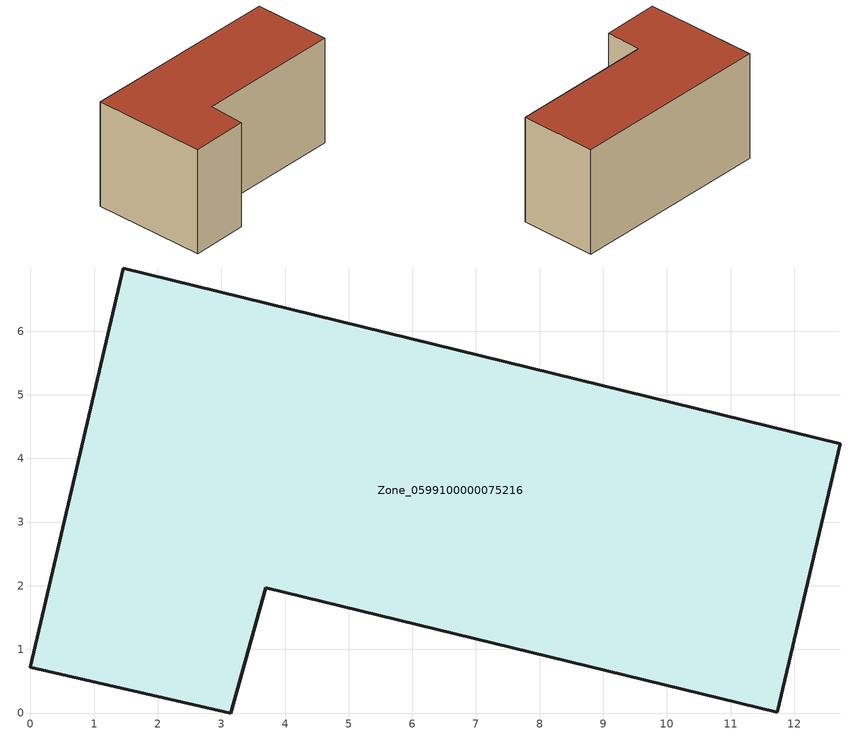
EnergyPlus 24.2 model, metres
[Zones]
Zone_0599100000075216
 floor ground (C_G): 1.46,6.99 12.72,4.23 11.73,0.01 3.7,1.97 3.15,0 0,0.72 z0
 wall outside (C_F): 12.72,4.23 1.46,6.99 0,0.72 3.15,0 3.7,1.97 11.73,0.01 12.72,4.23 z0:6.17
 roof outside (C_R): 1.46,6.99 0,0.72 3.15,0 3.7,1.97 11.73,0.01 12.72,4.23 z6.17
[BUILDING]
Pand.0599100000075216: North Axis=0; Terrain=City; Loads Convergence Tolerance Value=0.04; Temperature Convergence Tolerance Value=0.4; Solar Distribution=FullExterior; Maximum Number of Warmup Days=25; Minimum Number of Warmup Days=1
[Site:Location]
Rotterdam.The.Hague.AP_ZH_NLD Design_Conditions: Latitude=51.96; Longitude=4.45; Time Zone=1; Elevation=-4.5
[SITE:GROUNDTEMPERATURE:BUILDINGSURFACE]
18, 18, 18, 18, 18, 18, 18, 18, 18, 18, 18, 18
[MATERIAL] Thermal Absorptance=0.9; Solar Absorptance=0.7; Visible Absorptance=0.7
Name | Roughness | Thickness | Conductivity | Density | Specific Heat
G.TC.1946 | MediumSmooth | 0.15 | 1 | 540 | 1210
F.TC.1946 | Rough | 0.3 | 0.857143 | 1920 | 840
R.TC.1946 | MediumRough | 0.2 | 0.909091 | 1500 | 1000
[CONSTRUCTION]
C_G: G.TC.1946
C_F: F.TC.1946
C_R: R.TC.1946
[ZONE]
Zone_0599100000075216: Type=1; Multiplier=1; Ceiling Height=Autocalculate; Volume=Autocalculate; Floor Area=autocalculate; Part of Total Floor Area=Yes
[ZONEINFILTRATION:DESIGNFLOWRATE]
Infil_Zone_0599100000075216: Zone or ZoneList or Space or SpaceList=Zone_0599100000075216; Schedule=AlwaysOn; Design Flow Rate Calculation Method=Flow/Area; Flow Rate per Floor Area=0.003; Constant Term Coefficient=1; Temperature Term Coefficient=0; Velocity Term Coefficient=0; Velocity Squared Term Coefficient=0
[HVACTEMPLATE:ZONE:IDEALLOADSAIRSYSTEM]
Zone_0599100000075216: Maximum Heating Supply Air Temperature=50; Minimum Cooling Supply Air Temperature=13; Maximum Heating Supply Air Humidity Ratio=0.0156; Minimum Cooling Supply Air Humidity Ratio=0.0077; Heating Limit=NoLimit; Cooling Limit=NoLimit; Dehumidification Control Type=ConstantSensibleHeatRatio; Cooling Sensible Heat Ratio=0.7; Dehumidification Setpoint=60; Humidification Control Type=None; Humidification Setpoint=30; Outdoor Air Method=None; Outdoor Air Flow Rate per Person=0.00944; Outdoor Air Flow Rate per Zone Floor Area=0; Outdoor Air Flow Rate per Zone=0; Demand Controlled Ventilation Type=None; Outdoor Air Economizer Type=NoEconomizer; Heat Recovery Type=None; Sensible Heat Recovery Effectiveness=0.7; Latent Heat Recovery Effectiveness=0.65
[ZONECONTROL:THERMOSTAT]
ThermostatControl_Zone_0599100000075216: Zone or ZoneList=Zone_0599100000075216; Control Type Schedule=DualSetpointControlType; Control 1=Thermostat_Zone_0599100000075216; Temperature Difference Between Cutout And Setpoint=0
[THERMOSTATSETPOINT:DUALSETPOINT]
Thermostat_Zone_0599100000075216: Heating Setpoint Temperature Schedule=HeatingSetpoint_Zone_0599100000075216; Cooling Setpoint Temperature Schedule=CoolingSetpoint_Zone_0599100000075216
[SCHEDULE:COMPACT]
HeatingSetpoint_Zone_0599100000075216: Through: 12/31, For: AllDays, Until: 24:00, 21
CoolingSetpoint_Zone_0599100000075216: Through: 12/31, For: AllDays, Until: 24:00, 24
DualSetpointControlType: Through: 12/31, For: AllDays, Until: 24:00, 4
AlwaysOn: Through: 12/31, For: AllDays, Until: 24:00, 1
